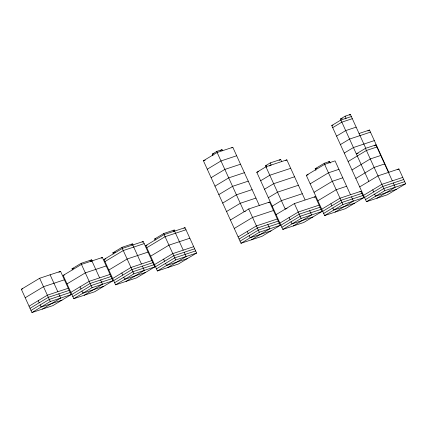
<?xml version="1.0" encoding="UTF-8"?>
<svg xmlns="http://www.w3.org/2000/svg" width="427" height="427" viewBox="0 0 427 427"><rect width="100%" height="100%" fill="white"/><g stroke="black" fill="none" stroke-linecap="round" stroke-linejoin="round"><path stroke-width="0.64" d="M212.966 155.738L212.246 154.152L216.82 151.398L222.045 149.663L222.526 150.726M230.409 220.001L248.701 208.979L269.608 202.051L280.213 225.328L261.922 236.35L241.015 243.273L203.407 160.755L217.129 152.492L232.811 147.294L259.258 205.328M220.519 150.582L222.045 149.663M231.712 147.955L232.811 147.294M207.266 169.22L220.989 160.952L236.665 155.759M21.35 289.282L39.647 278.26L60.554 271.332L71.16 294.609L52.863 305.625L31.956 312.553L21.35 289.282L22.578 288.871M211.119 177.68L224.842 169.418L240.524 164.219M58.889 272.335L60.554 271.332M72.478 269.88L71.998 268.823L81.146 263.31L91.597 259.846L92.083 260.902M25.209 297.742L43.506 286.725L64.408 279.797M63.164 275.426L81.456 264.404L102.363 257.476L112.968 280.752L94.677 291.769L73.77 298.697L63.164 275.426L64.392 275.015M89.985 260.817L91.597 259.846M214.978 186.145L228.701 177.883L244.383 172.684M90.802 261.607L91.912 260.94L99.624 277.865M101.252 258.143L102.363 257.476M113.326 253.905L112.845 252.848L121.994 247.34L132.445 243.876L132.93 244.933M104.007 259.451L122.303 248.434L143.21 241.506L154.782 266.896L136.485 277.913L115.578 284.841L104.007 259.451L105.853 258.842M29.063 306.207L47.36 295.185L68.267 288.257M131.372 244.522L132.445 243.876M341.05 119.992L340.57 118.93L345.144 116.176L350.37 114.447L365.8 148.297M67.018 283.886L85.315 272.869L106.222 265.941M104.973 261.57L123.27 250.548L144.177 243.62M359.699 186.898L377.996 175.876L398.898 168.948L405.65 183.759L387.353 194.781L366.446 201.709L331.736 125.533L340.885 120.024L351.336 116.56M349.355 115.055L350.37 114.447M266.352 167.272L265.626 165.687L270.2 162.933L280.651 159.468L281.617 161.582M30.029 308.321L48.326 297.304L69.233 290.376M218.837 194.611L232.56 186.343L248.236 181.149M345.091 118.903L346.11 118.295L345.144 116.176M276.077 214.61L294.374 203.588L315.275 196.66L322.027 211.472L303.73 222.494L282.823 229.422L256.787 172.289L265.941 166.781L286.843 159.853L305.027 199.751M142.1 242.173L143.21 241.506M332.697 127.652L341.846 122.143L352.302 118.679M269.64 165.964L271.166 165.046L270.2 162.933M279.13 160.387L280.651 159.468M30.995 310.44L49.286 299.418L70.193 292.49M31.956 312.553L50.253 301.537L71.16 294.609M155.14 240.049L154.654 238.992L163.803 233.484L174.259 230.02L174.739 231.076M285.77 160.499L286.843 159.853M145.82 245.594L164.117 234.578L185.024 227.65L196.591 253.04L178.299 264.057L157.392 270.985L145.82 245.594L147.048 245.189M42.412 309.089L60.709 298.073L58.777 293.84M70.877 292.351L89.174 281.329L110.075 274.401M173.181 230.665L174.259 230.02M108.832 270.029L127.129 259.013L148.03 252.085M146.787 247.713L165.078 236.691L185.985 229.763M173.458 231.781L174.568 231.114L183.247 250.153M222.691 203.076L236.414 194.808L252.095 189.609M71.837 294.47L90.134 283.448L111.041 276.52M260.646 180.754L269.795 175.241L290.702 168.318M336.556 136.117L345.705 130.603L356.155 127.139M183.914 228.317L185.024 227.65M72.803 296.584L91.1 285.562L112.007 278.634M73.77 298.697L92.067 287.681L112.968 280.752M84.22 295.233L102.517 284.217L100.591 279.984M112.685 278.495L130.982 267.473L151.889 260.545M150.64 256.173L168.937 245.157L189.844 238.229M226.55 211.536L240.273 203.273L255.949 198.075M264.505 189.22L273.654 183.706L294.561 176.778M113.651 280.614L131.948 269.592L152.855 262.664M340.415 144.577L349.564 139.069L370.465 132.14M114.617 282.727L132.914 271.705L153.816 264.777M367.887 130.998L369.504 130.027L388.928 172.647M115.578 284.841L133.875 273.824L154.782 266.896M126.034 281.377L144.331 270.36L142.399 266.128M154.499 264.639L172.796 253.617L193.698 246.689M315.873 170.346L315.153 168.756L324.301 163.247L329.527 161.518L330.247 163.103M268.359 197.68L277.507 192.171L298.414 185.243M321.744 209.214L340.041 198.197L360.948 191.269L363.836 197.616L345.544 208.638L324.637 215.566L306.314 175.364L324.611 164.342L335.067 160.878L350.492 194.733M328.448 162.164L329.527 161.518M155.46 266.758L173.757 255.736L194.664 248.808M344.269 153.042L353.417 147.534L374.324 140.606M156.426 268.871L174.723 257.849L195.63 250.921M268.498 202.718L269.608 202.051M157.392 270.985L175.689 259.968L196.591 253.04M392.306 180.877L375.909 144.908L365.459 148.366L356.31 153.88L358.157 153.266M167.843 267.521L186.14 256.504L184.213 252.272M234.263 228.466L252.56 217.444L273.467 210.516M272.218 206.145L281.366 200.637L302.273 193.709M310.173 183.823L328.47 172.807L338.921 169.343M348.128 161.507L366.425 150.485L376.876 147.021M374.298 145.879L375.909 144.908M238.122 236.926L256.419 225.91L277.32 218.982M314.032 192.289L332.323 181.267L342.78 177.803M351.981 169.967L370.278 158.951L380.735 155.487M239.083 239.045L257.38 228.023L278.287 221.095M240.049 241.159L258.346 230.137L279.253 223.209M314.171 197.327L315.275 196.66M241.015 243.273L259.312 232.256L280.213 225.328M251.466 239.814L269.763 228.792L267.836 224.559M279.931 223.07L298.227 212.054L319.134 205.125M317.885 200.754L336.182 189.732L346.633 186.268M355.84 178.433L374.137 167.411L384.588 163.947M280.897 225.189L299.194 214.167L320.101 207.239M281.863 227.303L300.16 216.281L321.061 209.353M282.823 229.422L301.12 218.4L322.027 211.472M293.28 225.958L311.577 214.936L309.644 210.703M322.711 211.333L341.002 200.311L361.909 193.383M323.671 213.447L341.968 202.425L362.875 195.497M359.87 191.915L360.948 191.269M397.793 169.615L398.898 168.948M324.637 215.566L342.934 204.544L363.836 197.616M335.088 212.102L353.385 201.08L351.458 196.847M363.553 195.358L381.85 184.341L402.757 177.413M364.519 197.477L382.816 186.455L403.723 179.527M365.485 199.59L383.782 188.569L404.684 181.646M366.446 201.709L384.743 190.688L405.65 183.759M376.902 198.245L395.199 187.223L393.267 182.991M212.246 154.152L213.986 153.576M203.407 160.755L205.291 160.13M340.57 118.93L342.315 118.354M331.736 125.533L332.964 125.127M359.048 133.491L369.504 130.027M265.626 165.687L266.854 165.281M256.787 172.289L258.634 171.681M315.153 168.756L316.893 168.179M306.314 175.364L308.161 174.75M112.845 252.848L115.306 252.037M154.654 238.992L155.887 238.586M71.998 268.823L73.844 268.209M245.381 211.317L244.127 211.733L217.129 152.492M287.067 208.488L285.225 209.097L265.941 166.781M62.011 300.117L41.104 307.045L40.143 304.931M103.82 286.261L82.918 293.189L81.952 291.075M145.634 272.405L124.727 279.333L123.766 277.219M187.442 258.548L166.541 265.477L165.575 263.363M271.07 230.836L250.163 237.764L249.197 235.651M312.879 216.98L291.972 223.908L291.011 221.794M354.693 203.124L333.786 210.052L332.82 207.938M396.502 189.268L375.595 196.196L374.634 194.082M365.459 148.366L384.743 190.688M340.885 120.024L368.848 181.384M372.702 189.85L373.668 191.963M324.301 163.247L325.022 164.833M324.611 164.342L342.934 204.544M330.893 203.706L331.854 205.819M294.374 203.588L301.12 218.4M289.079 217.562L290.045 219.675M248.701 208.979L259.312 232.256M216.82 151.398L217.3 152.455M247.27 231.418L248.231 233.532M163.803 233.484L164.288 234.54M164.117 234.578L175.689 259.968M163.648 259.13L164.608 261.244M132.76 244.97L141.438 264.009M121.994 247.34L122.714 248.925M122.303 248.434L133.875 273.824M121.834 272.986L122.8 275.1M81.146 263.31L81.626 264.366M81.456 264.404L92.067 287.681M80.025 286.843L80.986 288.956M50.098 274.796L57.816 291.721M39.647 278.26L50.253 301.537M38.211 300.699L39.177 302.812"/></g></svg>
